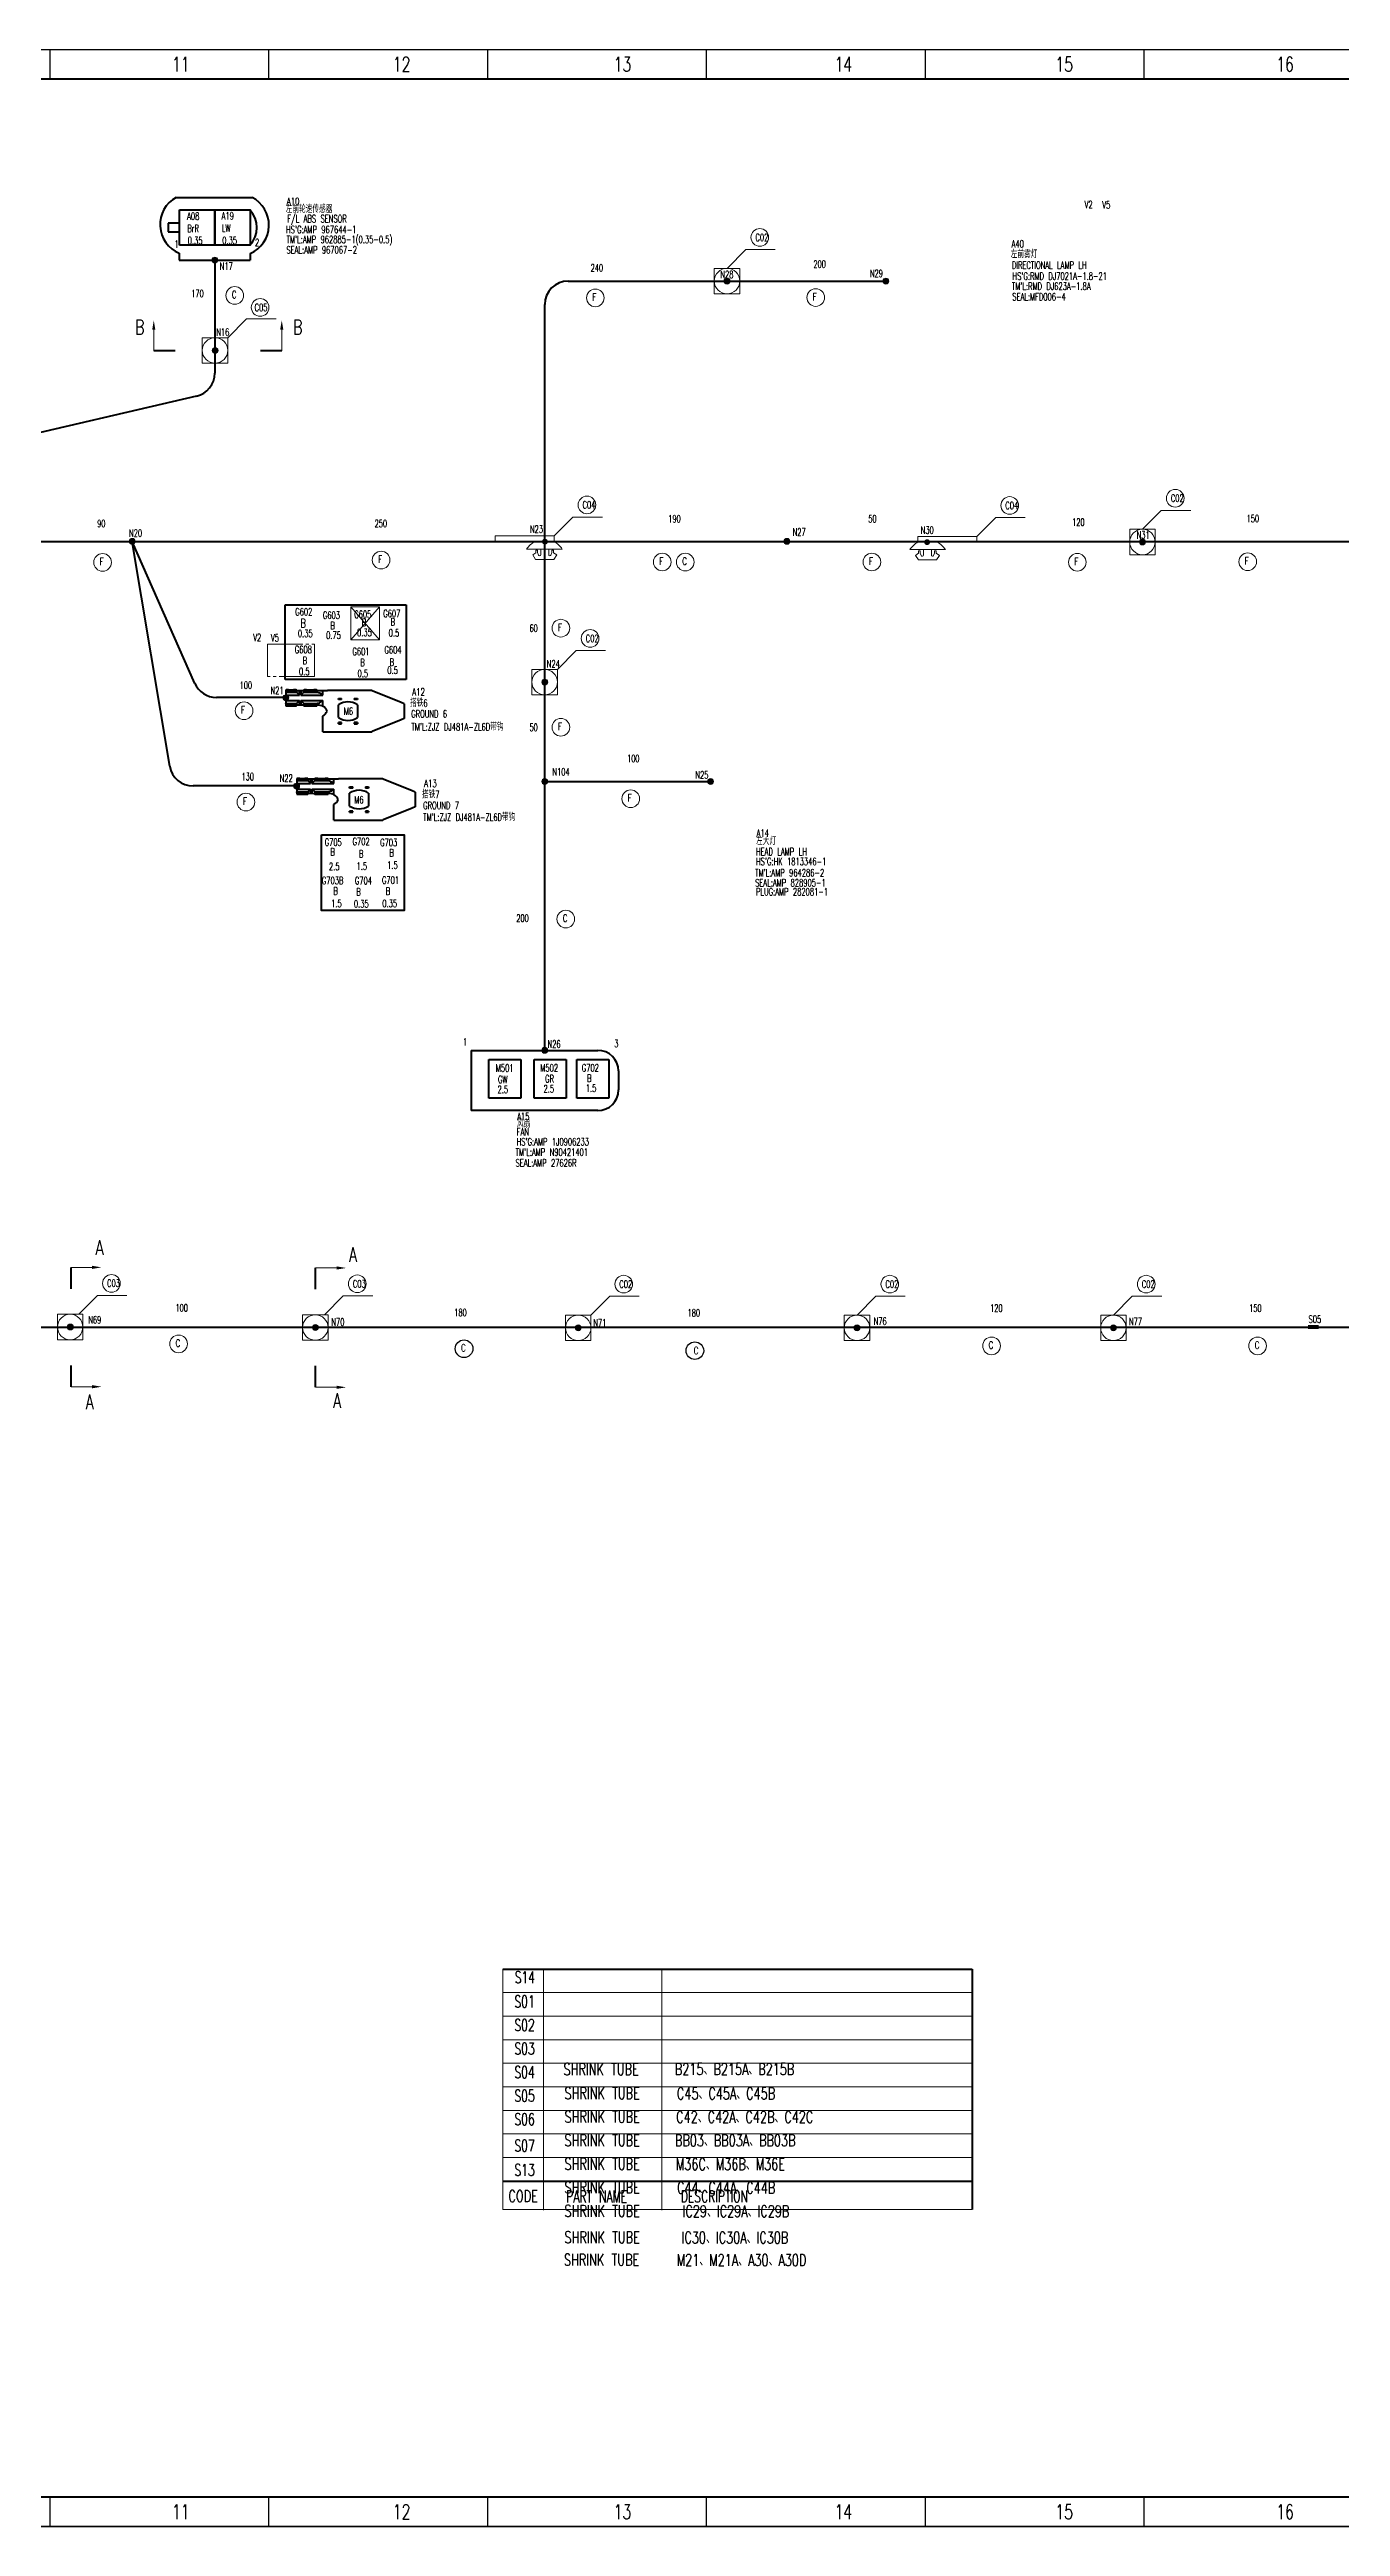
# Model space of a CAD drawing. Header units: millimetres. Extents: x 1685 to 4064, y 70 to 911.
# Drawn here: x 2428 to 2867, y 70 to 911 of the extents above; entities that cross this region are included whole.
import ezdxf
from ezdxf.enums import TextEntityAlignment as Align

# ---------------------------------------------------------------- set-up
doc = ezdxf.new("R2010")
doc.units = ezdxf.units.MM
doc.linetypes.add('PHANTOM', pattern=[17, 12, -1, 1, -1, 1, -1])
for name, color, linetype, lineweight in [('0Filament', 7, 'Continuous', 20), ('2FRAME', 2, 'Continuous', 70), ('4CONTOUR', 4, 'Continuous', 50), ('5PHANTOM', 6, 'PHANTOM', 20)]:
    doc.layers.add(name, color=color, linetype=linetype, lineweight=lineweight)
doc.layers.add('2FRAM', color=2, linetype='Continuous')
doc.styles.add('HZ', font='TXT', dxfattribs={"width": 0.7, "height": 4, "bigfont": 'HZTXT'})

msp = doc.modelspace()

# ---------------------------------------------------------------- hatches: boundary and pattern name
at = {"layer": '0Filament'}
h = msp.add_hatch(color=0, dxfattribs=at)
edge = h.paths.add_edge_path()
edge.add_arc((2484.468, 839.148), 1, 0, 360)
h = msp.add_hatch(color=256, dxfattribs=at)
edge = h.paths.add_edge_path()
edge.add_arc((2658.411, 832.016), 1, 0, 360)
h = msp.add_hatch(color=256, dxfattribs=at)
edge = h.paths.add_edge_path()
edge.add_arc((2712.359, 832.016), 1, 0, 360)
h = msp.add_hatch(color=256, dxfattribs=at)
edge = h.paths.add_edge_path()
edge.add_arc((2484.585, 808.466), 1, 0, 360)
h = msp.add_hatch(color=256, dxfattribs=at)
edge = h.paths.add_edge_path()
edge.add_arc((2456.423, 743.638), 1, 0, 360)
h = msp.add_hatch(color=256, dxfattribs=at)
edge = h.paths.add_edge_path()
edge.add_arc((2596.572, 743.543), 1, 180, 540, ccw=False)
h = msp.add_hatch(color=256, dxfattribs=at)
edge = h.paths.add_edge_path()
edge.add_arc((2678.73, 743.638), 1, 0, 360)
h = msp.add_hatch(color=0, dxfattribs=at)
edge = h.paths.add_edge_path()
edge.add_arc((2726.353, 743.364), 1, 0, 360)
h = msp.add_hatch(color=0, dxfattribs=at)
edge = h.paths.add_edge_path()
edge.add_arc((2799.476, 743.423), 1, 0, 360)
h = msp.add_hatch(color=256, dxfattribs=at)
edge = h.paths.add_edge_path()
edge.add_arc((2508.578, 690.535), 1, 0, 360)
h = msp.add_hatch(color=256, dxfattribs=at)
edge = h.paths.add_edge_path()
edge.add_arc((2596.503, 695.862), 1, 0, 360)
h = msp.add_hatch(color=256, dxfattribs=at)
edge = h.paths.add_edge_path()
edge.add_arc((2512.252, 660.549), 1, 0, 360)
h = msp.add_hatch(color=256, dxfattribs=at)
edge = h.paths.add_edge_path()
edge.add_arc((2596.503, 662.11), 1, 0, 360)
h = msp.add_hatch(color=256, dxfattribs=at)
edge = h.paths.add_edge_path()
edge.add_arc((2652.822, 662.11), 1, 0, 360)
h = msp.add_hatch(color=256, dxfattribs=at)
edge = h.paths.add_edge_path()
edge.add_arc((2596.503, 570.815), 1, 0, 360)
h = msp.add_hatch(color=256, dxfattribs=at)
edge = h.paths.add_edge_path()
edge.add_arc((2435.387, 476.878), 1, 0, 360)
h = msp.add_hatch(color=256, dxfattribs=at)
edge = h.paths.add_edge_path()
edge.add_arc((2518.625, 476.72), 1, 0, 360)
h = msp.add_hatch(color=256, dxfattribs=at)
edge = h.paths.add_edge_path()
edge.add_arc((2607.868, 476.609), 1, 0, 360)
h = msp.add_hatch(color=256, dxfattribs=at)
edge = h.paths.add_edge_path()
edge.add_arc((2702.554, 476.609), 1, 0, 360)
h = msp.add_hatch(color=256, dxfattribs=at)
edge = h.paths.add_edge_path()
edge.add_arc((2789.622, 476.609), 1, 0, 360)
msp.add_hatch(color=0, dxfattribs=at).paths.add_polyline_path([(2855.676, 477.546), (2859.366, 477.546), (2859.366, 476.238), (2855.676, 476.238)])

# ---------------------------------------------------------------- linework, layer by layer
for p, q in [((1685.279, 910.624), (2874.279, 910.624)), ((2428.404, 910.624), (2428.404, 900.624)), ((2502.717, 910.624), (2502.717, 900.624)), ((2577.029, 910.624), (2577.029, 900.624)), ((2651.342, 910.624), (2651.342, 900.624)), ((2725.654, 910.624), (2725.654, 900.624)), ((2799.967, 910.624), (2799.967, 900.624)), ((2428.404, 79.624), (2428.404, 69.624)), ((2502.717, 79.624), (2502.717, 69.624)), ((2577.029, 79.624), (2577.029, 69.624)), ((2651.342, 79.624), (2651.342, 69.624)), ((2725.654, 79.624), (2725.654, 69.624)), ((2799.967, 79.624), (2799.967, 69.624)), ((2874.279, 69.624), (1685.279, 69.624)), ((1685.279, 69.624), (4063.279, 69.624))]:
    msp.add_line(p, q)
for centre in [(2569.105, 469.52), (2647.478, 468.846)]:
    msp.add_circle(centre, 3)
for p, q in [((2658.411, 836.336), (2664.796, 842.72)), ((2664.796, 842.72), (2674.796, 842.72)), ((2654.091, 827.696), (2654.091, 836.336)), ((2654.091, 836.336), (2662.731, 836.336)), ((2654.091, 835.31), (2654.091, 828.721)), ((2662.731, 836.336), (2662.731, 827.696)), ((2662.731, 827.696), (2654.091, 827.696)), ((2488.866, 812.786), (2495.25, 819.171)), ((2495.25, 819.171), (2505.25, 819.171)), ((2463.736, 815.473), (2463.736, 808.318)), ((2480.226, 804.146), (2480.226, 812.786)), ((2480.226, 812.786), (2488.866, 812.786)), ((2480.226, 811.761), (2480.226, 805.172)), ((2488.866, 812.786), (2488.866, 804.146)), ((2507.2, 815.473), (2507.2, 808.318)), ((2488.866, 804.146), (2480.226, 804.146)), ((2599.704, 745.492), (2606.088, 751.877)), ((2606.088, 751.877), (2616.088, 751.877)), ((2749.658, 751.698), (2759.658, 751.698)), ((2799.476, 747.743), (2805.861, 754.128)), ((2805.861, 754.128), (2815.861, 754.128)), ((2579.651, 743.556), (2579.651, 745.492)), ((2599.704, 745.492), (2579.651, 745.492)), ((2599.704, 743.556), (2579.651, 743.556)), ((2586.302, 743.556), (2592.872, 743.556)), ((2602.459, 741.008), (2590.365, 741.008)), ((2593.468, 740.59), (2594.08, 740.59)), ((2593.468, 739.775), (2593.468, 740.59)), ((2594.08, 740.59), (2594.08, 739.816)), ((2595.124, 741.006), (2595.124, 739.117)), ((2597.841, 741.002), (2597.841, 739.117)), ((2598.885, 740.59), (2598.885, 739.816)), ((2599.497, 740.59), (2598.885, 740.59)), ((2599.497, 739.775), (2599.497, 740.59)), ((2599.704, 743.556), (2599.704, 745.492)), ((2592.407, 739.041), (2593.468, 739.775)), ((2592.407, 739.041), (2593.411, 737.497)), ((2593.411, 737.497), (2599.554, 737.497)), ((2594.08, 739.816), (2594.366, 738.989)), ((2598.885, 739.816), (2598.599, 738.989)), ((2600.558, 739.041), (2599.497, 739.775)), ((2600.558, 739.041), (2599.554, 737.497)), ((2600.783, 700.182), (2607.168, 706.567)), ((2607.168, 706.567), (2617.168, 706.567)), ((2592.143, 691.542), (2592.143, 700.182)), ((2592.143, 700.182), (2600.783, 700.182)), ((2592.143, 699.156), (2592.143, 692.567)), ((2600.783, 700.182), (2600.783, 691.542)), ((2600.783, 691.542), (2592.143, 691.542)), ((2442.789, 497.134), (2435.634, 497.134)), ((2525.821, 496.931), (2518.667, 496.931)), ((2431.027, 472.558), (2431.027, 481.198)), ((2431.027, 481.198), (2439.667, 481.198)), ((2431.027, 480.173), (2431.027, 473.584)), ((2438.236, 481.198), (2444.62, 487.583)), ((2439.667, 481.198), (2439.667, 472.558)), ((2444.62, 487.583), (2454.62, 487.583)), ((2514.265, 472.4), (2514.265, 481.04)), ((2514.265, 481.04), (2522.905, 481.04)), ((2514.265, 480.014), (2514.265, 473.425)), ((2521.718, 481.04), (2528.102, 487.424)), ((2522.905, 481.04), (2522.905, 472.4)), ((2528.102, 487.424), (2538.102, 487.424)), ((2603.548, 472.289), (2603.548, 480.929)), ((2603.548, 480.929), (2612.188, 480.929)), ((2603.548, 479.903), (2603.548, 473.314)), ((2612.188, 480.929), (2618.573, 487.313)), ((2612.188, 480.929), (2612.188, 472.289)), ((2618.573, 487.313), (2628.573, 487.313)), ((2698.234, 472.289), (2698.234, 480.929)), ((2698.234, 480.929), (2706.874, 480.929)), ((2698.234, 479.903), (2698.234, 473.314)), ((2702.554, 480.929), (2708.938, 487.313)), ((2706.874, 480.929), (2706.874, 472.289)), ((2708.938, 487.313), (2718.938, 487.313)), ((2785.302, 472.289), (2785.302, 480.929)), ((2785.302, 480.929), (2793.942, 480.929)), ((2785.302, 479.903), (2785.302, 473.314)), ((2789.622, 480.929), (2796.007, 487.313)), ((2793.942, 480.929), (2793.942, 472.289)), ((2796.007, 487.313), (2806.007, 487.313)), ((2439.667, 472.558), (2431.027, 472.558)), ((2522.905, 472.4), (2514.265, 472.4)), ((2612.188, 472.289), (2603.548, 472.289)), ((2706.874, 472.289), (2698.234, 472.289)), ((2793.942, 472.289), (2785.302, 472.289)), ((2442.789, 456.606), (2435.634, 456.606)), ((2525.821, 456.403), (2518.667, 456.403)), ((2596.129, 258.881), (2596.129, 177.028)), ((2636.295, 258.881), (2636.295, 177.028))]:
    msp.add_line(p, q, dxfattribs=at)
at = {"layer": '0Filament', "lineweight": 40}
for p, q in [((2470.99, 808.318), (2463.736, 808.318)), ((2507.2, 808.318), (2499.946, 808.318)), ((2435.634, 489.88), (2435.634, 497.134)), ((2518.667, 489.677), (2518.667, 496.931)), ((2435.634, 456.606), (2435.634, 463.86)), ((2518.667, 456.403), (2518.667, 463.657))]:
    msp.add_line(p, q, dxfattribs=at)
at = {"layer": '0Filament', "color": 0}
for p, q in [((2743.273, 745.313), (2749.658, 751.698)), ((2720.466, 740.829), (2732.56, 740.829)), ((2723.221, 745.313), (2743.273, 745.313)), ((2723.221, 743.377), (2723.221, 745.313)), ((2723.221, 743.377), (2743.273, 743.377)), ((2723.427, 739.596), (2723.427, 740.411)), ((2723.427, 740.411), (2724.039, 740.411)), ((2724.039, 740.411), (2724.039, 739.637)), ((2725.083, 740.823), (2725.083, 738.938)), ((2727.801, 740.827), (2727.801, 738.938)), ((2729.457, 740.411), (2728.845, 740.411)), ((2728.845, 740.411), (2728.845, 739.637)), ((2729.457, 739.596), (2729.457, 740.411)), ((2736.623, 743.377), (2730.053, 743.377)), ((2743.273, 743.377), (2743.273, 745.313)), ((2795.156, 739.103), (2795.156, 747.743)), ((2795.156, 747.743), (2803.796, 747.743)), ((2795.156, 746.718), (2795.156, 740.129)), ((2803.796, 747.743), (2803.796, 739.103)), ((2722.367, 738.862), (2723.427, 739.596)), ((2722.367, 738.862), (2723.371, 737.318)), ((2729.513, 737.318), (2723.371, 737.318)), ((2724.039, 739.637), (2724.326, 738.81)), ((2728.845, 739.637), (2728.558, 738.81)), ((2730.517, 738.862), (2729.457, 739.596)), ((2730.517, 738.862), (2729.513, 737.318)), ((2803.796, 739.103), (2795.156, 739.103)), ((2582.219, 250.881), (2741.68, 250.881)), ((2582.219, 242.881), (2741.68, 242.881)), ((2582.219, 234.881), (2741.68, 234.881)), ((2582.219, 226.881), (2741.68, 226.881)), ((2582.219, 218.881), (2741.68, 218.881)), ((2582.219, 210.881), (2741.68, 210.881)), ((2582.219, 202.881), (2741.68, 202.881)), ((2582.219, 194.881), (2741.68, 194.881))]:
    msp.add_line(p, q, dxfattribs=at)
at = {"layer": '0Filament', "color": 1}
for p, q in [((2530.649, 721.359), (2540.401, 710.224)), ((2530.649, 710.224), (2540.401, 721.359))]:
    msp.add_line(p, q, dxfattribs=at)
at = {"layer": '0Filament', "color": 2}
for p, q in [((2582.219, 258.881), (2582.219, 177.22)), ((2582.219, 177.22), (2741.68, 177.22))]:
    msp.add_line(p, q, dxfattribs=at)
at = {"layer": '0Filament', "color": 6}
msp.add_lwpolyline([(2530.649, 721.359), (2540.401, 721.359), (2540.401, 710.224), (2530.649, 710.224)], close=True, dxfattribs=at)
at = {"layer": '0Filament'}
for centre, radius in [((2669.543, 846.839), 3), ((2484.468, 839.148), 1), ((2658.411, 832.016), 4.32), ((2658.411, 832.016), 1), ((2658.411, 832.016), 1), ((2712.359, 832.016), 1), ((2712.359, 832.016), 1), ((2491.235, 827.123), 3), ((2499.857, 823.063), 3), ((2613.681, 826.303), 3), ((2688.51, 826.425), 3), ((2484.546, 808.466), 4.32), ((2484.585, 808.466), 1), ((2484.585, 808.466), 1), ((2610.836, 755.996), 3), ((2754.405, 755.817), 3), ((2810.608, 758.247), 3), ((2456.423, 743.638), 1), ((2456.423, 743.638), 1), ((2540.945, 737.295), 3), ((2678.73, 743.638), 1), ((2678.73, 743.638), 1), ((2446.355, 736.5), 3), ((2636.415, 736.624), 3), ((2644.225, 736.603), 3), ((2601.984, 714.161), 3), ((2611.915, 710.686), 3), ((2596.463, 695.862), 4.32), ((2508.578, 690.535), 1), ((2508.578, 690.535), 1), ((2596.503, 695.862), 1), ((2596.503, 695.862), 1), ((2494.389, 686.125), 3), ((2601.984, 680.506), 3), ((2495.029, 655.11), 3), ((2512.212, 660.549), 1), ((2512.212, 660.549), 1), ((2512.252, 660.549), 1), ((2512.252, 660.549), 1), ((2596.503, 662.11), 1), ((2596.503, 662.11), 1), ((2625.701, 656.249), 3), ((2652.822, 662.11), 1), ((2652.822, 662.11), 1), ((2603.646, 615.403), 3), ((2596.503, 570.815), 1), ((2596.503, 570.815), 1), ((2449.368, 491.702), 3), ((2532.85, 491.544), 3), ((2623.32, 491.432), 3), ((2713.686, 491.432), 3), ((2800.754, 491.432), 3), ((2435.347, 476.878), 4.32), ((2518.585, 476.72), 4.32), ((2607.868, 476.609), 4.32), ((2702.554, 476.609), 4.32), ((2789.622, 476.609), 4.32), ((2435.387, 476.878), 1), ((2435.387, 476.878), 1), ((2472.161, 471.149), 3), ((2518.625, 476.72), 1), ((2518.625, 476.72), 1), ((2607.868, 476.609), 1), ((2607.868, 476.609), 1), ((2702.554, 476.609), 1), ((2702.554, 476.609), 1), ((2748.235, 470.474), 3), ((2789.622, 476.609), 1), ((2789.622, 476.609), 1)]:
    msp.add_circle(centre, radius, dxfattribs=at)
at = {"layer": '0Filament', "color": 0}
for centre, radius in [((2484.468, 839.148), 1), ((2799.476, 743.423), 4.32), ((2799.476, 743.423), 1), ((2799.476, 743.423), 1), ((2707.6, 736.624), 3), ((2777.366, 736.538), 3), ((2835.22, 736.727), 3), ((2838.598, 470.474), 3)]:
    msp.add_circle(centre, radius, dxfattribs=at)
at = {"layer": '0Filament'}
for centre, radius, start, end in [((2597.013, 736.611), 7.971, 119.123727, 146.519074), ((2595.587, 736.341), 8.307, 34.180394, 60.289596), ((2594.735, 739.117), 0.39, 199.115017, 0), ((2598.231, 739.117), 0.39, 180, 340.884983)]:
    msp.add_arc(centre, radius, start, end, dxfattribs=at)
at = {"layer": '0Filament', "color": 0}
for centre, radius, start, end in [((2727.338, 736.162), 8.307, 119.710404, 145.819606), ((2725.912, 736.432), 7.971, 33.480926, 60.876273), ((2724.694, 738.938), 0.39, 199.115017, 0), ((2728.19, 738.938), 0.39, 180, 340.884983)]:
    msp.add_arc(centre, radius, start, end, dxfattribs=at)
at = {"layer": '0Filament'}
for points in [[(2464.276, 815.473), (2463.197, 815.473), (2463.736, 818.71)], [(2507.739, 815.473), (2506.66, 815.473), (2507.2, 818.71)], [(2442.789, 496.594), (2442.789, 497.673), (2446.026, 497.134)], [(2525.821, 496.391), (2525.821, 497.47), (2529.058, 496.931)], [(2442.789, 456.066), (2442.789, 457.145), (2446.026, 456.606)], [(2525.821, 455.863), (2525.821, 456.942), (2529.058, 456.403)]]:
    msp.add_solid(points, dxfattribs=at)
at = {"layer": '2FRAM', "linetype": 'ByBlock', "lineweight": 50}
msp.add_line((1695.279, 900.624), (4053.279, 900.624), dxfattribs=at)
at = {"layer": '2FRAM', "color": 2, "linetype": 'ByBlock', "lineweight": 50}
msp.add_line((4053.279, 79.624), (1710.279, 79.624), dxfattribs=at)
at = {"layer": '2FRAME'}
for p, q in [((2582.219, 258.881), (2741.68, 258.881)), ((2741.68, 258.881), (2741.68, 177.22)), ((2582.219, 186.818), (2741.68, 186.818))]:
    msp.add_line(p, q, dxfattribs=at)
at = {"layer": '4CONTOUR'}
for p, q in [((2471.297, 860.44), (2497.109, 860.44)), ((2472.428, 851.625), (2468.61, 851.625)), ((2468.61, 851.625), (2468.61, 848.677)), ((2472.428, 856.151), (2484.428, 856.151)), ((2472.428, 844.151), (2472.428, 856.151)), ((2472.428, 848.677), (2472.428, 851.625)), ((2484.428, 856.151), (2496.428, 856.151)), ((2484.428, 844.151), (2484.428, 856.151)), ((2484.428, 856.151), (2484.428, 844.151)), ((2496.428, 856.151), (2496.428, 844.151)), ((2468.61, 848.677), (2472.428, 848.677)), ((2472.394, 841.463), (2472.394, 839.148)), ((2484.428, 844.151), (2472.428, 844.151)), ((2496.428, 844.151), (2484.428, 844.151)), ((2496.462, 841.35), (2496.462, 839.148)), ((2472.394, 839.148), (2496.462, 839.148)), ((2484.428, 839.148), (2484.428, 800.719)), ((2604.503, 832.016), (2712.319, 832.016)), ((2596.503, 743.638), (2596.503, 824.016)), ((2478.244, 792.928), (2266.789, 743.638)), ((2056.719, 743.638), (3168.949, 743.604)), ((2477.681, 695.395), (2456.383, 743.638)), ((2469.167, 667.26), (2456.383, 743.638)), ((2596.463, 743.638), (2596.463, 570.815)), ((2508.388, 722.062), (2549.396, 722.062)), ((2508.388, 696.745), (2508.388, 722.062)), ((2549.396, 722.062), (2549.396, 696.745)), ((2508.544, 690.626), (2484.999, 690.626)), ((2549.396, 696.745), (2508.388, 696.745)), ((2508.539, 693.151), (2508.539, 692.551)), ((2508.539, 692.551), (2508.539, 692.415)), ((2508.539, 692.415), (2512.239, 692.415)), ((2508.539, 692.415), (2508.539, 691.415)), ((2508.539, 691.415), (2513.239, 691.415)), ((2508.539, 689.552), (2508.539, 691.415)), ((2509.539, 693.184), (2511.239, 693.184)), ((2509.539, 693.184), (2509.539, 692.584)), ((2509.539, 692.584), (2511.239, 692.584)), ((2511.239, 693.184), (2511.239, 692.584)), ((2512.239, 693.151), (2512.239, 692.551)), ((2512.239, 692.416), (2512.239, 692.551)), ((2512.239, 692.416), (2512.239, 692.415)), ((2512.239, 692.415), (2513.239, 691.415)), ((2513.239, 691.415), (2513.239, 692.984)), ((2513.239, 692.984), (2513.639, 692.984)), ((2513.639, 692.984), (2513.639, 691.415)), ((2514.639, 692.415), (2513.639, 691.415)), ((2513.639, 691.415), (2521.139, 691.415)), ((2514.639, 692.416), (2514.638, 692.415)), ((2514.639, 693.151), (2514.639, 692.551)), ((2514.639, 692.416), (2514.639, 692.551)), ((2514.639, 692.415), (2519.426, 692.415)), ((2515.639, 693.184), (2518.139, 693.184)), ((2515.639, 693.184), (2515.639, 692.584)), ((2515.639, 692.584), (2518.139, 692.584)), ((2518.139, 693.184), (2518.139, 692.584)), ((2519.139, 693.151), (2519.139, 692.551)), ((2519.139, 692.448), (2519.139, 692.551)), ((2519.426, 692.415), (2519.607, 692.373)), ((2519.607, 692.373), (2520.026, 692.165)), ((2520.026, 692.165), (2520.326, 691.977)), ((2520.326, 691.977), (2521.139, 691.415)), ((2521.139, 691.415), (2521.139, 692.984)), ((2521.139, 692.984), (2522.739, 692.984)), ((2537.542, 692.984), (2522.739, 692.984)), ((2526.439, 690.284), (2527.539, 690.284)), ((2526.439, 689.884), (2526.439, 690.284)), ((2527.539, 689.884), (2526.439, 689.884)), ((2527.539, 689.884), (2527.539, 690.284)), ((2531.839, 690.284), (2531.839, 689.884)), ((2531.839, 690.284), (2532.939, 690.284)), ((2532.939, 689.884), (2531.839, 689.884)), ((2532.939, 690.284), (2532.939, 689.884)), ((2547.739, 688.893), (2537.921, 692.909)), ((2508.539, 689.552), (2513.239, 689.552)), ((2508.539, 689.552), (2508.539, 688.553)), ((2508.539, 688.553), (2512.239, 688.553)), ((2508.539, 688.416), (2508.539, 688.553)), ((2508.539, 688.416), (2508.539, 687.816)), ((2509.539, 688.384), (2511.239, 688.384)), ((2509.539, 688.384), (2509.539, 687.784)), ((2509.539, 687.784), (2511.239, 687.784)), ((2511.239, 688.384), (2511.239, 687.784)), ((2512.239, 688.553), (2513.239, 689.552)), ((2512.239, 688.551), (2512.239, 688.553)), ((2512.239, 688.551), (2512.239, 688.416)), ((2512.239, 688.416), (2512.239, 687.816)), ((2513.239, 687.984), (2513.239, 689.552)), ((2513.639, 687.984), (2513.239, 687.984)), ((2513.639, 689.552), (2521.139, 689.552)), ((2513.639, 689.552), (2513.639, 687.984)), ((2514.639, 688.553), (2513.639, 689.552)), ((2514.639, 688.551), (2514.638, 688.553)), ((2514.639, 688.553), (2519.426, 688.553)), ((2514.639, 688.551), (2514.639, 688.416)), ((2514.639, 688.416), (2514.639, 687.816)), ((2515.639, 688.384), (2518.139, 688.384)), ((2515.639, 688.384), (2515.639, 687.784)), ((2515.639, 687.784), (2518.139, 687.784)), ((2518.139, 688.384), (2518.139, 687.784)), ((2519.139, 688.519), (2519.139, 688.416)), ((2519.139, 688.416), (2519.139, 687.816)), ((2519.426, 688.553), (2519.607, 688.594)), ((2519.607, 688.594), (2520.026, 688.802)), ((2520.026, 688.802), (2520.326, 688.99)), ((2520.326, 688.99), (2521.139, 689.552)), ((2521.139, 687.637), (2521.139, 689.552)), ((2521.139, 678.984), (2521.139, 684.33)), ((2526.439, 683.784), (2526.439, 688.184)), ((2526.439, 681.684), (2526.439, 682.084)), ((2527.539, 682.084), (2526.439, 682.084)), ((2526.439, 681.684), (2527.539, 681.684)), ((2527.539, 681.684), (2527.539, 682.084)), ((2531.839, 682.084), (2531.839, 681.684)), ((2532.939, 682.084), (2531.839, 682.084)), ((2531.839, 681.684), (2532.939, 681.684)), ((2532.939, 688.184), (2532.939, 683.784)), ((2532.939, 682.084), (2532.939, 681.684)), ((2547.739, 683.075), (2537.921, 679.058)), ((2548.719, 688.492), (2547.739, 688.893)), ((2548.719, 683.475), (2547.739, 683.075)), ((2548.719, 688.484), (2548.719, 688.492)), ((2548.719, 688.484), (2548.739, 688.484)), ((2548.719, 683.484), (2548.719, 683.475)), ((2548.739, 683.484), (2548.719, 683.484)), ((2548.739, 688.484), (2548.739, 683.484)), ((2521.139, 678.984), (2522.739, 678.984)), ((2522.739, 678.984), (2537.542, 678.984)), ((2512.344, 660.581), (2477.057, 660.581)), ((2512.308, 663.137), (2512.308, 662.537)), ((2512.308, 662.537), (2512.308, 662.401)), ((2512.308, 662.401), (2516.008, 662.401)), ((2512.308, 662.401), (2512.308, 661.401)), ((2512.308, 661.401), (2517.008, 661.401)), ((2512.308, 659.538), (2512.308, 661.401)), ((2512.308, 659.538), (2517.008, 659.538)), ((2512.308, 659.538), (2512.308, 658.538)), ((2512.308, 658.538), (2516.008, 658.538)), ((2512.308, 658.402), (2512.308, 658.538)), ((2512.308, 658.402), (2512.308, 657.802)), ((2513.308, 663.169), (2515.008, 663.169)), ((2513.308, 663.169), (2513.308, 662.569)), ((2513.308, 662.569), (2515.008, 662.569)), ((2513.308, 658.369), (2515.008, 658.369)), ((2513.308, 658.369), (2513.308, 657.769)), ((2513.308, 657.769), (2515.008, 657.769)), ((2515.008, 663.169), (2515.008, 662.569)), ((2515.008, 658.369), (2515.008, 657.769)), ((2516.008, 663.137), (2516.008, 662.537)), ((2516.008, 662.402), (2516.008, 662.537)), ((2516.008, 662.402), (2516.009, 662.401)), ((2516.008, 662.401), (2517.008, 661.401)), ((2516.008, 658.538), (2517.008, 659.538)), ((2516.008, 658.537), (2516.009, 658.538)), ((2516.008, 658.537), (2516.008, 658.402)), ((2516.008, 658.402), (2516.008, 657.802)), ((2517.008, 661.401), (2517.008, 662.969)), ((2517.008, 662.969), (2517.408, 662.969)), ((2517.008, 657.969), (2517.008, 659.538)), ((2517.408, 657.969), (2517.008, 657.969)), ((2517.408, 662.969), (2517.408, 661.401)), ((2518.408, 662.401), (2517.408, 661.401)), ((2517.408, 661.401), (2524.908, 661.401)), ((2517.408, 659.538), (2524.908, 659.538)), ((2517.408, 659.538), (2517.408, 657.969)), ((2518.408, 658.538), (2517.408, 659.538)), ((2518.408, 663.137), (2518.408, 662.537)), ((2518.408, 662.402), (2518.408, 662.537)), ((2518.408, 662.402), (2518.408, 662.401)), ((2518.408, 662.401), (2523.195, 662.401)), ((2518.408, 658.538), (2523.195, 658.538)), ((2518.408, 658.537), (2518.408, 658.538)), ((2518.408, 658.537), (2518.408, 658.402)), ((2518.408, 658.402), (2518.408, 657.802)), ((2519.408, 663.169), (2521.908, 663.169)), ((2519.408, 663.169), (2519.408, 662.569)), ((2519.408, 662.569), (2521.908, 662.569)), ((2519.408, 658.369), (2521.908, 658.369)), ((2519.408, 658.369), (2519.408, 657.769)), ((2519.408, 657.769), (2521.908, 657.769)), ((2521.908, 663.169), (2521.908, 662.569)), ((2521.908, 658.369), (2521.908, 657.769)), ((2522.908, 663.137), (2522.908, 662.537)), ((2522.908, 662.434), (2522.908, 662.537)), ((2522.908, 658.505), (2522.908, 658.402)), ((2522.908, 658.402), (2522.908, 657.802)), ((2523.195, 662.401), (2523.377, 662.359)), ((2523.195, 658.538), (2523.377, 658.58)), ((2523.377, 662.359), (2523.795, 662.151)), ((2523.377, 658.58), (2523.795, 658.788)), ((2523.795, 662.151), (2524.095, 661.963)), ((2523.795, 658.788), (2524.095, 658.976)), ((2524.095, 661.963), (2524.908, 661.401)), ((2524.095, 658.976), (2524.908, 659.538)), ((2524.908, 661.401), (2524.908, 662.969)), ((2524.908, 662.969), (2526.508, 662.969)), ((2524.908, 657.623), (2524.908, 659.538)), ((2541.312, 662.969), (2526.508, 662.969)), ((2530.208, 660.269), (2531.308, 660.269)), ((2530.208, 659.869), (2530.208, 660.269)), ((2531.308, 659.869), (2530.208, 659.869)), ((2530.208, 653.769), (2530.208, 658.169)), ((2531.308, 659.869), (2531.308, 660.269)), ((2535.608, 660.269), (2535.608, 659.869)), ((2535.608, 660.269), (2536.708, 660.269)), ((2536.708, 659.869), (2535.608, 659.869)), ((2536.708, 660.269), (2536.708, 659.869)), ((2536.708, 658.169), (2536.708, 653.769)), ((2551.508, 658.878), (2541.69, 662.895)), ((2552.488, 658.478), (2551.508, 658.878)), ((2552.488, 658.469), (2552.488, 658.478)), ((2552.488, 658.469), (2552.508, 658.469)), ((2552.508, 658.469), (2552.508, 653.469)), ((2596.463, 662.11), (2652.782, 662.11)), ((2524.908, 648.969), (2524.908, 654.316)), ((2524.908, 648.969), (2526.508, 648.969)), ((2526.508, 648.969), (2541.312, 648.969)), ((2530.208, 651.669), (2530.208, 652.069)), ((2531.308, 652.069), (2530.208, 652.069)), ((2530.208, 651.669), (2531.308, 651.669)), ((2531.308, 651.669), (2531.308, 652.069)), ((2535.608, 652.069), (2535.608, 651.669)), ((2536.708, 652.069), (2535.608, 652.069)), ((2535.608, 651.669), (2536.708, 651.669)), ((2536.708, 652.069), (2536.708, 651.669)), ((2551.508, 653.06), (2541.69, 649.044)), ((2552.488, 653.461), (2551.508, 653.06)), ((2552.488, 653.469), (2552.488, 653.461)), ((2552.508, 653.469), (2552.488, 653.469)), ((2571.56, 570.815), (2614.528, 570.815)), ((2571.56, 570.815), (2571.56, 550.358)), ((2577.463, 567.658), (2588.333, 567.658)), ((2577.463, 554.626), (2577.463, 567.658)), ((2588.333, 567.658), (2588.333, 554.626)), ((2592.863, 567.658), (2603.733, 567.658)), ((2592.863, 554.626), (2592.863, 567.658)), ((2603.733, 567.658), (2603.733, 554.626)), ((2607.447, 567.658), (2618.317, 567.658)), ((2607.447, 554.626), (2607.447, 567.658)), ((2618.317, 567.658), (2618.317, 554.626)), ((2621.528, 563.815), (2621.528, 557.358)), ((2614.528, 550.358), (2571.56, 550.358)), ((2588.333, 554.626), (2577.463, 554.626)), ((2603.733, 554.626), (2592.863, 554.626)), ((2618.317, 554.626), (2607.447, 554.626)), ((2049.014, 476.878), (3433.755, 476.878))]:
    msp.add_line(p, q, dxfattribs=at)
msp.add_lwpolyline([(2520.64, 644.028), (2548.776, 644.028), (2548.776, 618.293), (2520.64, 618.293)], close=True, dxfattribs=at)
for centre, radius, start, end in [((2476.44, 851.217), 10.56, 119.143552, 247.472916), ((2492.283, 851.048), 10.56, 293.311504, 62.806247), ((2489.944, 850.151), 8.797, 316.998244, 43.001756), ((2604.503, 824.016), 8, 90, 180), ((2476.428, 800.719), 8, 283.121226, 0), ((2484.999, 698.626), 8, 203.819908, 270), ((2537.542, 691.984), 1, 67.750978, 89.999995), ((2519.739, 684.984), 3, 19.471219, 100.310767), ((2519.739, 686.984), 3, 297.817356, 340.528779), ((2529.689, 682.984), 6.132, 57.994613, 122.005387), ((2529.689, 688.984), 6.132, 237.994618, 302.005382), ((2537.542, 679.984), 1, 270, 292.249024), ((2477.057, 668.581), 8, 189.502025, 270), ((2523.508, 654.969), 3, 19.471219, 100.310767), ((2533.458, 652.969), 6.132, 57.994613, 122.005387), ((2541.312, 661.969), 1, 67.750978, 89.999995), ((2523.508, 656.969), 3, 297.817356, 340.528779), ((2533.458, 658.969), 6.132, 237.994618, 302.005382), ((2541.312, 649.969), 1, 270, 292.249024), ((2614.528, 563.815), 7, 0, 90), ((2614.528, 557.358), 7, 270, 0)]:
    msp.add_arc(centre, radius, start, end, dxfattribs=at)
for centre, major_axis, ratio, start_param, end_param in [((2509.539, 693.151), (-1, 0), 0.0322581, 4.712389, 6.2831853), ((2509.539, 692.551), (-1, 0), 0.0322581, 4.712389, 6.2831853), ((2511.239, 693.151), (-1, 0), 0.0322581, 3.1415927, 4.712389), ((2511.239, 692.551), (-1, 0), 0.0322581, 3.1415927, 4.712389), ((2513.239, 693.016), (1, 0), 0.0322581, 3.1415927, 4.712389), ((2513.639, 693.016), (-1, 0), 0.0322581, 1.5707963, 3.1415927), ((2515.639, 693.151), (-1, 0), 0.0322581, 4.712389, 6.2831853), ((2515.639, 692.551), (-1, 0), 0.0322581, 4.712389, 6.2831853), ((2518.139, 693.151), (-1, 0), 0.0322581, 3.1415927, 4.712389), ((2518.139, 692.551), (-1, 0), 0.0322581, 3.1415927, 4.712389), ((2521.139, 693.048), (2, 0), 0.0322581, 3.1415927, 4.712389), ((2521.137, 692.448), (-1.998, 0), 0.0322736, 6.2831851, 6.8257865), ((2509.539, 688.416), (1, 0), 0.0322581, 3.1415926, 4.712389), ((2509.539, 687.816), (1, 0), 0.0322581, 3.1415926, 4.712389), ((2511.239, 688.416), (1, 0), 0.0322581, 4.712389, 6.2831853), ((2511.239, 687.816), (1, 0), 0.0322581, 4.712389, 6.2831853), ((2513.239, 687.951), (-1, 0), 0.0322581, 4.712389, 6.2831853), ((2513.639, 687.951), (1, 0), 0.0322581, 6.2831853, 7.8539816), ((2515.639, 688.416), (1, 0), 0.0322581, 3.1415926, 4.712389), ((2515.639, 687.816), (1, 0), 0.0322581, 3.1415926, 4.712389), ((2518.139, 688.416), (1, 0), 0.0322581, 4.712389, 6.2831853), ((2518.139, 687.816), (1, 0), 0.0322581, 4.712389, 6.2831853), ((2521.137, 688.519), (-1.998, 0), 0.0322736, 5.7405841, 6.2831855), ((2521.14, 687.919), (-2.002, 0), 0.032244, 6.0315515, 6.2831859), ((2513.308, 663.137), (-1, 0), 0.0322581, 4.712389, 6.2831853), ((2513.308, 662.537), (-1, 0), 0.0322581, 4.712389, 6.2831853), ((2513.308, 658.402), (1, 0), 0.0322581, 3.1415926, 4.712389), ((2513.308, 657.802), (1, 0), 0.0322581, 3.1415926, 4.712389), ((2515.008, 663.137), (-1, 0), 0.0322581, 3.1415927, 4.712389), ((2515.008, 662.537), (-1, 0), 0.0322581, 3.1415927, 4.712389), ((2515.008, 658.402), (1, 0), 0.0322581, 4.712389, 6.2831853), ((2515.008, 657.802), (1, 0), 0.0322581, 4.712389, 6.2831853), ((2517.008, 663.002), (1, 0), 0.0322581, 3.1415927, 4.712389), ((2517.008, 657.937), (-1, 0), 0.0322581, 4.712389, 6.2831853), ((2517.408, 663.002), (-1, 0), 0.0322581, 1.5707963, 3.1415927), ((2517.408, 657.937), (1, 0), 0.0322581, 6.2831853, 7.8539816), ((2519.408, 663.137), (-1, 0), 0.0322581, 4.712389, 6.2831853), ((2519.408, 662.537), (-1, 0), 0.0322581, 4.712389, 6.2831853), ((2519.408, 658.402), (1, 0), 0.0322581, 3.1415926, 4.712389), ((2519.408, 657.802), (1, 0), 0.0322581, 3.1415926, 4.712389), ((2521.908, 663.137), (-1, 0), 0.0322581, 3.1415927, 4.712389), ((2521.908, 662.537), (-1, 0), 0.0322581, 3.1415927, 4.712389), ((2521.908, 658.402), (1, 0), 0.0322581, 4.712389, 6.2831853), ((2521.908, 657.802), (1, 0), 0.0322581, 4.712389, 6.2831853), ((2524.908, 663.034), (2, 0), 0.0322581, 3.1415927, 4.712389), ((2524.906, 662.434), (-1.998, 0), 0.0322736, 6.2831851, 6.8257865), ((2524.906, 658.505), (-1.998, 0), 0.0322736, 5.7405841, 6.2831855), ((2524.91, 657.905), (-2.002, 0), 0.032244, 6.0315515, 6.2831859)]:
    msp.add_ellipse(centre, major_axis=major_axis, ratio=ratio, start_param=start_param, end_param=end_param, dxfattribs=at)
at = {"layer": '5PHANTOM'}
msp.add_lwpolyline([(2502.41, 708.766), (2518.272, 708.766), (2518.272, 697.717), (2502.41, 697.717)], close=True, dxfattribs=at)

# ---------------------------------------------------------------- texts
at = {"style": 'HZ', "width": 0.67}
msp.add_text('DIRECTIONAL LAMP LH', height=2.5, dxfattribs=at).set_placement((2755.142, 838.675), align=Align.TOP_LEFT)
at = {"style": 'HZ'}
for s, width, p in [('SEAL:AMP 27626R', 0.67, (2586.582, 531.336)), ('180', 0.618, (2565.79, 480.517)), ('180', 0.618, (2645.033, 480.406)), ('C', 0.7, (2568.105, 468.546)), ('C', 0.7, (2647.11, 467.61))]:
    msp.add_text(s, height=2.5, dxfattribs=dict(at, width=width)).set_placement(p)
at = {"char_height": 5, "width": 50, "attachment_point": 5, "style": 'HZ'}
for s, insert in [('11', (2472.896, 905.615)), ('12', (2547.896, 905.615)), ('13', (2622.896, 905.615)), ('14', (2697.896, 905.615)), ('15', (2772.896, 905.615)), ('16', (2847.896, 905.615)), ('11', (2472.896, 74.624)), ('12', (2547.896, 74.624)), ('13', (2622.896, 74.624)), ('14', (2697.896, 74.624)), ('15', (2772.896, 74.624)), ('16', (2847.896, 74.624))]:
    msp.add_mtext(s, dxfattribs=dict(at, insert=insert))
at = {"layer": '0Filament', "style": 'HZ'}
for s, height, width, p in [('左前轮速传感器', 2.5, 0.67, (2508.553, 855.183)), ('V2', 2.5, 0.67, (2779.836, 856.727)), ('V5', 2.5, 0.67, (2785.859, 856.636)), ("HS'G:AMP 967644-1", 2.5, 0.67, (2508.668, 848.237)), ('1', 2.5, 0.67, (2470.75, 843.297)), ('2', 2.5, 0.67, (2498.122, 843.885)), ("TM'L:AMP 962885-1(0.35-0.5)", 2.5, 0.67, (2508.825, 844.914)), ('SEAL:AMP 967067-2', 2.5, 0.67, (2508.787, 841.338)), ('C02', 2.5, 0.67, (2668.048, 845.605)), ('N17', 2.5, 0.67, (2486.146, 835.793)), ('240', 2.5, 0.618, (2612.098, 835.257)), ('N28', 2.5, 0.67, (2656.138, 833.033)), ('200', 2.5, 0.618, (2687.768, 836.549)), ('N29', 2.5, 0.67, (2706.916, 833.377)), ('170', 2.5, 0.618, (2476.505, 826.553)), ('C', 2.5, 0.7, (2490.235, 826.149)), ('C05', 2.5, 0.67, (2497.976, 821.828)), ('F', 2.5, 0.7, (2612.681, 825.328)), ('F', 2.5, 0.7, (2687.511, 825.451)), ('B', 5, 0.7, (2457.383, 813.902)), ('N16', 2.5, 0.67, (2484.936, 813.422)), ('B', 5, 0.7, (2511.047, 813.902)), ('C04', 2.5, 0.67, (2609.341, 754.761)), ('C04', 2.5, 0.67, (2752.91, 754.583)), ('C02', 2.5, 0.67, (2809.113, 757.012)), ('90', 2.5, 0.618, (2444.526, 748.422)), ('250', 2.5, 0.618, (2538.751, 748.441)), ('N23', 2.5, 0.67, (2591.479, 746.538)), ('190', 2.5, 0.618, (2638.464, 750.075)), ('50', 2.5, 0.618, (2706.401, 750.075)), ('150', 2.5, 0.618, (2834.887, 750.115)), ('N20', 2.5, 0.67, (2455.347, 745.2)), ('N27', 2.5, 0.67, (2680.676, 745.56)), ('F', 2.5, 0.7, (2445.355, 735.526)), ('F', 2.5, 0.7, (2539.946, 736.321)), ('F', 2.5, 0.7, (2635.416, 735.65)), ('C', 2.5, 0.7, (2643.225, 735.629)), ('60', 2.5, 0.618, (2591.356, 712.891)), ('F', 2.5, 0.7, (2600.984, 713.187)), ('V2', 2.5, 0.67, (2497.489, 709.711)), ('V5', 2.5, 0.67, (2503.512, 709.62)), ('C02', 2.5, 0.67, (2610.42, 709.451)), ('N24', 2.5, 0.67, (2597.176, 700.754)), ('100', 2.5, 0.618, (2492.916, 693.509)), ('N21', 2.5, 0.67, (2503.375, 691.725)), ('F', 2.5, 0.7, (2493.389, 685.15)), ("TM'L:ZJZ DJ481A-ZL6D带钩", 2.5, 0.67, (2551.23, 679.387)), ('50', 2.5, 0.618, (2591.356, 679.236)), ('F', 2.5, 0.7, (2600.984, 679.531)), ('130', 2.5, 0.618, (2493.557, 662.494)), ('N22', 2.5, 0.67, (2506.474, 661.946)), ('N104', 2.5, 0.67, (2599.091, 664.116)), ('100', 2.5, 0.618, (2624.474, 668.641)), ('N25', 2.5, 0.67, (2647.643, 663.068)), ('F', 2.5, 0.7, (2494.03, 654.136)), ('F', 2.5, 0.7, (2624.701, 655.275)), ("TM'L:ZJZ DJ481A-ZL6D带钩", 2.5, 0.67, (2555.214, 648.725)), ('左大灯', 2.5, 0.67, (2668.289, 640.564)), ("TM'L:AMP 964286-2 ", 2.5, 0.67, (2667.946, 629.883)), ("HS'G:HK 1813346-1", 2.5, 0.67, (2668.24, 633.678)), ('SEAL:AMP 828905-1 ', 2.5, 0.67, (2667.946, 626.479)), ('PLUG:AMP 282081-1', 2.5, 0.67, (2668.237, 623.409)), ('200', 2.5, 0.618, (2586.855, 614.443)), ('C', 2.5, 0.7, (2602.646, 614.429)), ('1', 2.5, 0.67, (2568.738, 572.457)), ('N26', 2.5, 0.67, (2597.447, 571.719)), ('3', 2.5, 0.67, (2620.111, 571.863)), ('风扇', 2.5, 0.67, (2587.055, 544.582)), ("HS'G:AMP 1J0906233", 2.5, 0.67, (2586.938, 538.552)), ("TM'L:AMP N90421401", 2.5, 0.67, (2586.606, 535.015)), ('A', 5, 0.7, (2443.966, 501.33)), ('A', 5, 0.7, (2530.01, 499.017)), ('C03', 2.5, 0.67, (2447.873, 490.467)), ('C03', 2.5, 0.67, (2531.355, 490.309)), ('C02', 2.5, 0.67, (2621.825, 490.198)), ('C02', 2.5, 0.67, (2712.191, 490.198)), ('C02', 2.5, 0.67, (2799.259, 490.198)), ('N69', 2.5, 0.67, (2441.481, 478.064)), ('100', 2.5, 0.618, (2471.13, 482.145)), ('N70', 2.5, 0.67, (2524.031, 477.327)), ('N71', 2.5, 0.67, (2612.997, 477.044)), ('N76', 2.5, 0.67, (2708.179, 477.619)), ('120', 2.5, 0.618, (2747.765, 482.034)), ('N77', 2.5, 0.67, (2794.885, 477.484)), ('C', 2.5, 0.7, (2471.162, 470.174)), ('C', 2.5, 0.7, (2747.236, 469.499)), ('A', 5, 0.7, (2524.618, 449.403)), ('A', 5, 0.7, (2440.571, 449.012)), ('S14', 4, 0.67, (2586.307, 254.081)), ('CODE', 4, 0.7, (2584.201, 179.802)), ('DESCRIPTION', 4, 0.67, (2642.675, 179.704))]:
    msp.add_text(s, height=height, dxfattribs=dict(at, width=width)).set_placement(p)
at = {"layer": '0Filament', "color": 3, "style": 'HZ', "width": 0.67}
for s, height, p in [('A08', 2.5, (2475.059, 852.803)), ('BrR', 2.5, (2475.128, 848.646)), ('A19', 2.5, (2486.78, 852.872)), ('LW', 2.5, (2486.849, 848.715)), ('0.35', 2.5, (2475.267, 844.489)), ('0.35', 2.5, (2486.988, 844.558)), ('G602', 2.5, (2511.761, 718.462)), ('B', 3, (2513.55, 714.349)), ('G603', 2.5, (2521.167, 717.275)), ('B', 2.5, (2523.745, 713.771)), ('G605', 2.5, (2531.817, 717.606)), ('B', 2.5, (2534.361, 714.803)), ('G607', 2.5, (2541.669, 717.849)), ('B', 2.5, (2544.138, 715.029)), ('G608', 2.5, (2511.611, 705.635)), ('0.35', 2.5, (2512.676, 711.14)), ('0.75', 2.5, (2522.248, 710.486)), ('G601', 2.5, (2531.191, 704.992)), ('0.35', 2.5, (2532.768, 711.431)), ('0.5', 2.5, (2543.513, 711.308)), ('0.5', 2.5, (2513.057, 698.192)), ('B', 2.5, (2514.298, 701.914)), ('0.5', 2.5, (2532.926, 697.55)), ('B', 2.5, (2533.878, 701.271)), ('G705', 2.5, (2521.782, 640.209)), ('B', 2.5, (2523.719, 636.919)), ('G702', 2.5, (2531.231, 640.449)), ('G703', 2.5, (2540.595, 640.153)), ('2.5', 2.5, (2523.223, 632.025)), ('1.5', 2.5, (2532.598, 632.134)), ('B', 2.5, (2533.419, 636.291)), ('1.5', 2.5, (2542.989, 632.434)), ('B', 2.5, (2543.775, 636.649)), ('G703B', 2.5, (2520.813, 627.245)), ('B', 2.5, (2524.753, 623.665)), ('G704', 2.5, (2532.021, 627.182)), ('B', 2.5, (2532.516, 623.392)), ('G701', 2.5, (2541.227, 627.337)), ('B', 2.5, (2542.536, 623.655)), ('1.5', 2.5, (2523.968, 619.45)), ('0.35', 2.5, (2531.699, 619.341)), ('0.35', 2.5, (2541.349, 619.453)), ('M501', 2.5, (2579.879, 563.57)), ('M502', 2.5, (2595.002, 563.58)), ('G702', 2.5, (2609.086, 563.643)), ('2.5', 2.5, (2580.468, 556.315)), ('GW', 2.5, (2580.624, 559.711)), ('2.5', 2.5, (2596.082, 556.528)), ('GR', 2.5, (2596.623, 559.947)), ('1.5', 2.5, (2610.435, 556.753)), ('B', 2.5, (2610.906, 560.098))]:
    msp.add_text(s, height=height, dxfattribs=at).set_placement(p)
at = {"layer": '0Filament', "style": 'HZ', "width": 0.67}
for s, p in [('F/L ABS SENSOR', (2509.051, 854.447)), ('搭铁6', (2550.774, 689.988)), ('M6', (2528.272, 687.202)), ('GROUND 6', (2551.16, 686.295)), ('M6', (2531.82, 657.171)), ('搭铁7', (2554.813, 658.933)), ('GROUND 7', (2555.198, 655.24)), ('A14', (2668.458, 645.854)), ('HEAD LAMP LH', (2668.256, 639.525)), ('A15', (2587.13, 549.585)), ('FAN', (2586.989, 544.362))]:
    msp.add_text(s, height=2.5, dxfattribs=at).set_placement(p, align=Align.TOP_LEFT)
at = {"layer": '0Filament', "linetype": 'ByBlock', "lineweight": 0, "style": 'HZ', "width": 0.67}
msp.add_text('左前雾灯', height=2.5, dxfattribs=at).set_placement((2754.742, 839.838))
msp.add_text('A40', height=2.5, dxfattribs=at).set_placement((2755.046, 845.883), align=Align.TOP_LEFT)
at = {"layer": '0Filament', "lineweight": 0, "style": 'HZ', "width": 0.67}
for s, p in [("HS'G:RMD DJ7021A-1.8-21", (2755.342, 832.466)), ("TM'L:RMD DJ623A-1.8A", (2755.111, 828.993)), ('SEAL:MFD006-4', (2755.276, 825.433))]:
    msp.add_text(s, height=2.5, dxfattribs=at).set_placement(p)
at = {"layer": '0Filament', "color": 0, "style": 'HZ'}
for s, width, p in [('N30', 0.67, (2724.178, 746.231)), ('120', 0.618, (2775.624, 748.925)), ('N31', 0.67, (2797.495, 744.543)), ('F', 0.7, (2706.6, 735.65)), ('F', 0.7, (2776.366, 735.563)), ('F', 0.7, (2834.22, 735.753)), ('150', 0.618, (2835.747, 482.034)), ('S05', 0.67, (2855.89, 478.257)), ('C', 0.7, (2837.598, 469.499))]:
    msp.add_text(s, height=2.5, dxfattribs=dict(at, width=width)).set_placement(p)
at = {"layer": '0Filament', "color": 3, "style": 'HZ', "width": 0.67}
for s, p in [('G604', (2542.07, 708.067)), ('0.5', (2543.039, 701.105)), ('B', (2543.795, 703.903))]:
    msp.add_text(s, height=2.5, dxfattribs=at).set_placement(p, align=Align.TOP_LEFT)
at = {"layer": '0Filament', "color": 7, "style": 'HZ', "width": 0.67}
for s, p in [('S01', (2586.215, 245.866)), ('S02', (2586.215, 237.866)), ('S03', (2586.215, 229.866)), ('S04', (2586.215, 221.866)), ('S05', (2586.215, 213.866)), ('S06', (2586.215, 205.866)), ('S07', (2586.215, 196.939)), ('S13', (2586.215, 188.657))]:
    msp.add_text(s, height=4, dxfattribs=at).set_placement(p)
at = {"layer": '0Filament', "style": 'HZ', "width": 0.7}
for s, p in [('SHRINK TUBE', (2615.65, 221.683)), ('SHRINK TUBE', (2616.002, 213.538)), ('B215、B215A、B215B', (2660.974, 221.729)), ('SHRINK TUBE', (2616.002, 205.538)), ('C45、C45A、C45B', (2658.062, 213.443)), ('C42、C42A、C42B、C42C', (2664.427, 205.443)), ('SHRINK TUBE', (2616.002, 197.538)), ('BB03、BB03A、BB03B', (2661.18, 197.512)), ('SHRINK TUBE', (2616.002, 189.538)), ('M36C、M36B、M36E', (2659.542, 189.443)), ('SHRINK TUBE', (2616.002, 181.538)), ('C44、C44A、C44B', (2658.106, 181.443)), ('SHRINK TUBE', (2616.002, 173.538)), ('IC29、IC29A、IC29B', (2661.426, 173.443)), ('SHRINK TUBE', (2616.002, 164.611)), ('IC30、IC30A、IC30B', (2661.086, 164.517)), ('SHRINK TUBE', (2615.795, 156.974)), ('M21、M21A、A30、A30D', (2663.324, 156.88))]:
    msp.add_text(s, height=4, dxfattribs=at).set_placement(p, align=Align.BOTTOM_CENTER)
at = {"layer": '0Filament', "style": 'HZ', "width": 0.67}
msp.add_text('PART NAME', height=4, dxfattribs=at).set_placement((2603.794, 181.664), align=Align.MIDDLE_LEFT)
at = {"layer": '0Filament', "char_height": 2.5, "width": 39.54279, "attachment_point": 1, "style": 'HZ'}
for s, insert in [('A10', (2508.876, 860.319)), ('A12', (2551.476, 693.748)), ('A13', (2555.514, 662.693))]:
    msp.add_mtext(s, dxfattribs=dict(at, insert=insert))

doc.saveas('drawing.dxf')
